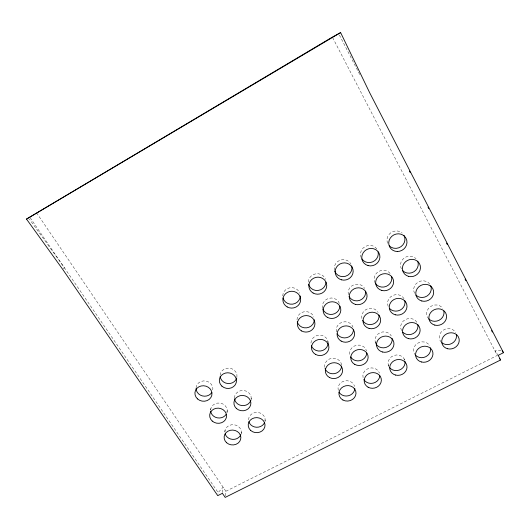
<?xml version="1.0" encoding="UTF-8"?>
<svg xmlns="http://www.w3.org/2000/svg" width="530" height="530" viewBox="0 0 530 530"><rect width="100%" height="100%" fill="white"/><g stroke="black" fill="none" stroke-linecap="round" stroke-linejoin="round"><path stroke-width="0.4" stroke-dasharray="2.65 1.99" d="M265.126 421.41L265.166 419.886M251.094 400.289L251.24 398.116M241.196 433.666L241.335 432.102M225.363 495.861L225.866 491.257L36.517 212.755M222.494 492.549L223.117 487.216L218.141 492.562L217.943 494.099M224.886 431.672L225.084 430.115M226.959 412.81L227.251 410.578M210.562 410.034L210.827 408.544M63.355 268.948L64.428 267.816L29.388 219.082M225.866 491.257L497.319 355.431L332.363 37.093M501.055 350.489L494.947 350.853L497.73 354.696M30.137 217.684L218.141 492.562M339.385 35.053L359.843 74.776M404.191 358.929L404.827 360.453M388.232 364.799L388.788 366.356M375.2 341.903L375.697 343.36M327.885 341.095L328.149 342.546M441.358 342.254A8.752 7.904 -22 0 1 443.179 330.203A8.752 7.904 -22 0 1 455.701 332.648M428.743 318.894A8.838 8.069 -23.1 0 1 430.208 306.81A8.838 8.069 -23.1 0 1 442.822 308.473M414.586 293.309A8.931 8.242 -24.6 0 1 418.243 282.059A8.931 8.242 -24.6 0 1 430.029 284.405M401.409 268.915A9.023 8.42 -26.6 0 1 404.383 257.858A9.023 8.42 -26.6 0 1 416.05 258.666M387.635 243.33A9.116 8.599 -29.3 0 1 390.895 232.71A9.116 8.599 -29.3 0 1 402.144 233.014M415.646 355.365A8.665 7.844 -18.7 0 1 417.322 343.447A8.665 7.844 -18.7 0 1 429.797 345.865M401.574 330.594A8.745 8.01 -19.5 0 1 405.443 319.53A8.745 8.01 -19.5 0 1 417.083 322.571M388.165 306.347A8.831 8.182 -20.5 0 1 392.67 295.521A8.831 8.182 -20.5 0 1 404.105 298.801M375.114 282.887A8.917 8.361 -21.8 0 1 378.937 271.347A8.917 8.361 -21.8 0 1 390.855 274.527M361.135 257.606A9.01 8.546 -23.7 0 1 365.256 246.49A9.01 8.546 -23.7 0 1 376.936 249.093M334.47 270.32A8.917 8.48 -17.1 0 1 339.988 260.243A8.917 8.48 -17.1 0 1 350.953 263.933M348.329 294.68A8.831 8.294 -16.4 0 1 353.848 284.815A8.831 8.294 -16.4 0 1 364.68 288.426M361.904 318.537A8.745 8.122 -16 0 1 367.423 308.871A8.745 8.122 -16 0 1 378.122 312.415M375.651 343.215A8.659 7.95 -15.6 0 1 380.023 332.734A8.659 7.95 -15.6 0 1 391.292 335.907M388.669 366.084A8.579 7.784 -15.4 0 1 393.75 355.531A8.579 7.784 -15.4 0 1 404.741 360.175M363.083 377.645A8.506 7.712 -11.9 0 1 369.171 368.251A8.506 7.712 -11.9 0 1 379.447 373.074M349.74 354.338A8.586 7.877 -11.7 0 1 356.697 345.249A8.586 7.877 -11.7 0 1 366.568 351.006M336.398 331.912A8.665 8.049 -11.4 0 1 342.493 322.127A8.665 8.049 -11.4 0 1 353.04 327.149M322.637 308.341A8.752 8.222 -10.9 0 1 328.739 298.35A8.752 8.222 -10.9 0 1 339.425 303.471M308.334 282.092A8.838 8.4 -10.1 0 1 315.82 273.811A8.838 8.4 -10.1 0 1 325.519 279.303M282.742 295.906A8.771 8.314 -3.7 0 1 290.096 287.724A8.771 8.314 -3.7 0 1 299.794 293.143M296.985 319.729A8.685 8.135 -5.6 0 1 304.313 311.719A8.685 8.135 -5.6 0 1 313.879 317.033M310.938 343.076A8.599 7.97 -7 0 1 319.358 335.119A8.599 7.97 -7 0 1 328.103 342.466M324.704 367.303A8.52 7.804 -7.9 0 1 332.25 358.207A8.52 7.804 -7.9 0 1 341.605 365.356M338.226 390.338A8.44 7.645 -8.6 0 1 344.533 380.964A8.44 7.645 -8.6 0 1 354.636 386.456M234.485 398.03A8.381 7.592 3.8 0 1 243.528 390.484A8.381 7.592 3.8 0 1 251.121 399.434M220.122 375.141A8.473 7.738 6.1 0 1 229.556 368.158A8.473 7.738 6.1 0 1 236.917 377.247M196.067 387.861A8.434 7.639 8.6 0 1 205.733 381.01A8.434 7.639 8.6 0 1 212.643 390.597M210.602 409.836A8.341 7.5 6.3 0 1 220.222 403.118A8.341 7.5 6.3 0 1 226.999 412.512M248.577 419.8A8.294 7.446 2 0 1 257.58 412.406A8.294 7.446 2 0 1 265.04 421.178M224.839 432.023A8.255 7.354 4.3 0 1 234.068 424.742A8.255 7.354 4.3 0 1 241.07 434.004"/><path stroke-width="0.79" d="M26.5 219.082L332.363 37.093L340.624 32.602L369.715 92.81L503.5 352.688L498.2 355.339L500.598 359.976L225.19 497.398L222.401 493.311L217.75 495.643L62.818 269.512L26.5 219.082L340.624 32.602M502.241 351.006L503.5 352.688M499.664 358.677L500.598 359.976M409.445 171.084L410.207 172.555M427.995 207.104L428.757 208.575M446.551 243.124L447.307 244.595M465.101 279.144L465.857 280.615M491.601 330.594L492.357 332.065M456.396 334.589A8.752 7.904 -22 0 1 451.964 343.394A8.752 7.904 -22 0 1 441.868 342.731M443.895 311.064A8.838 8.069 -23.1 0 1 439.132 320.233A8.838 8.069 -23.1 0 1 428.743 318.894M430.704 285.67A8.931 8.242 -24.6 0 1 427.048 296.018A8.931 8.242 -24.6 0 1 415.865 295.038M417.66 261.118A9.023 8.42 -26.6 0 1 414.016 271.685A9.023 8.42 -26.6 0 1 402.714 270.684M404.012 235.36A9.116 8.599 -29.3 0 1 401.044 246.609A9.116 8.599 -29.3 0 1 389.285 245.814M430.506 347.786A8.665 7.844 -18.7 0 1 425.875 356.663A8.665 7.844 -18.7 0 1 415.646 355.365M417.812 324.539A8.745 8.01 -19.5 0 1 413.181 333.595A8.745 8.01 -19.5 0 1 402.84 332.27M404.854 300.801A8.831 8.182 -20.5 0 1 400.229 310.057A8.831 8.182 -20.5 0 1 389.769 308.698M391.624 276.567A8.917 8.361 -21.8 0 1 386.304 286.352A8.917 8.361 -21.8 0 1 375.492 283.504M378.109 251.823A9.01 8.546 -23.7 0 1 372.789 261.813A9.01 8.546 -23.7 0 1 361.851 258.905M351.761 266A8.917 8.48 -17.1 0 1 345.494 276.262A8.917 8.48 -17.1 0 1 334.675 271.022M365.601 291.156A8.831 8.294 -16.4 0 1 359.572 300.391A8.831 8.294 -16.4 0 1 349.131 296.687M379.023 315.092A8.745 8.122 -16 0 1 373.001 324.128A8.745 8.122 -16 0 1 362.686 320.504M392.167 338.531A8.659 7.95 -15.6 0 1 386.151 347.382A8.659 7.95 -15.6 0 1 375.962 343.831M405.039 361.493A8.579 7.784 -15.4 0 1 399.388 370.046A8.579 7.784 -15.4 0 1 389.338 367.264M379.818 375.724A8.506 7.712 -11.9 0 1 373.173 383.15A8.506 7.712 -11.9 0 1 363.845 379.513M366.767 353.053A8.586 7.877 -11.7 0 1 360.102 360.632A8.586 7.877 -11.7 0 1 350.655 356.922M353.45 329.918A8.665 8.049 -11.4 0 1 346.759 337.65A8.665 8.049 -11.4 0 1 337.193 333.86M339.856 306.294A8.752 8.222 -10.9 0 1 332.396 314.343A8.752 8.222 -10.9 0 1 322.849 309.023M325.97 282.185A8.838 8.4 -10.1 0 1 318.106 290.453A8.838 8.4 -10.1 0 1 308.592 284.272M300.278 295.992A8.771 8.314 -3.7 0 1 292.547 304.167A8.771 8.314 -3.7 0 1 283.02 298.052M314.343 319.822A8.685 8.135 -5.6 0 1 306.638 327.825A8.685 8.135 -5.6 0 1 297.25 321.842M328.116 343.162A8.599 7.97 -7 0 1 320.816 350.953A8.599 7.97 -7 0 1 311.395 345.798M341.611 366.031A8.52 7.804 -7.9 0 1 334.344 373.67A8.52 7.804 -7.9 0 1 325.049 368.615M354.842 388.444A8.44 7.645 -8.6 0 1 348.316 395.784A8.44 7.645 -8.6 0 1 339.001 392.187M250.75 400.7A8.381 7.592 3.8 0 1 241.832 405.569A8.381 7.592 3.8 0 1 234.525 398.686M236.764 377.903A8.473 7.738 6.1 0 1 227.946 383.548A8.473 7.738 6.1 0 1 220.149 376.485M211.841 392.432A8.434 7.639 8.6 0 1 202.48 395.93A8.434 7.639 8.6 0 1 196.054 388.53M226.197 414.314A8.341 7.5 6.3 0 1 217.26 417.825A8.341 7.5 6.3 0 1 210.635 411.141M264.662 422.423A8.294 7.446 2 0 1 256.527 427.253A8.294 7.446 2 0 1 248.868 421.728M240.865 434.613A8.255 7.354 4.3 0 1 232.822 439.39A8.255 7.354 4.3 0 1 225.151 433.924M408.524 276.349A9.162 8.533 -26.4 0 0 420.297 265.835A9.162 8.533 -26.4 0 0 405.47 261.82A9.162 8.533 -26.4 0 0 408.524 276.349M421.8 300.987A9.063 8.354 -24.4 0 0 433.507 290.698A9.063 8.354 -24.4 0 0 418.852 286.77A9.063 8.354 -24.4 0 0 421.8 300.987M434.799 325.109A8.97 8.175 -22.9 0 0 446.432 315.032A8.97 8.175 -22.9 0 0 431.963 311.19A8.97 8.175 -22.9 0 0 434.799 325.109M381.832 290.46A9.056 8.473 -21.5 0 0 393.406 280.072A9.056 8.473 -21.5 0 0 378.625 276.11A9.056 8.473 -21.5 0 0 381.832 290.46M395.307 314.8A8.964 8.294 -20.3 0 0 406.821 304.637A8.964 8.294 -20.3 0 0 392.213 300.755A8.964 8.294 -20.3 0 0 395.307 314.8M408.498 338.637A8.877 8.116 -19.3 0 0 419.952 328.68A8.877 8.116 -19.3 0 0 405.516 324.883A8.877 8.116 -19.3 0 0 408.498 338.637M355.458 304.399A8.964 8.407 -16.2 0 0 366.846 294.143A8.964 8.407 -16.2 0 0 352.106 290.228A8.964 8.407 -16.2 0 0 355.458 304.399M369.125 328.448A8.877 8.228 -15.8 0 0 380.454 318.404A8.877 8.228 -15.8 0 0 365.892 314.575A8.877 8.228 -15.8 0 0 369.125 328.448M382.514 352.006A8.791 8.049 -15.5 0 0 393.783 342.168A8.791 8.049 -15.5 0 0 379.394 338.412A8.791 8.049 -15.5 0 0 382.514 352.006M327.295 317.318A8.884 8.334 -10.8 0 0 340.83 310.202A8.884 8.334 -10.8 0 0 327.792 302.855A8.884 8.334 -10.8 0 0 327.295 317.318M341.181 341.101A8.798 8.149 -11.3 0 0 354.616 334.132A8.798 8.149 -11.3 0 0 341.764 326.937A8.798 8.149 -11.3 0 0 341.181 341.101M354.782 364.395A8.712 7.976 -11.6 0 0 368.125 357.565A8.712 7.976 -11.6 0 0 355.438 350.522A8.712 7.976 -11.6 0 0 354.782 364.395M301.557 330.939A8.811 8.248 -5.6 0 0 314.933 323.903A8.811 8.248 -5.6 0 0 301.888 316.648A8.811 8.248 -5.6 0 0 301.557 330.939M315.628 354.438A8.725 8.069 -6.9 0 0 328.905 347.548A8.725 8.069 -6.9 0 0 316.046 340.439A8.725 8.069 -6.9 0 0 315.628 354.438M329.408 377.459A8.646 7.904 -7.8 0 0 342.592 370.708A8.646 7.904 -7.8 0 0 329.905 363.746A8.646 7.904 -7.8 0 0 329.408 377.459M447.525 348.733A8.884 8.003 -21.8 0 0 459.099 338.869A8.884 8.003 -21.8 0 0 444.796 335.099A8.884 8.003 -21.8 0 0 447.525 348.733M421.423 361.983A8.791 7.943 -18.6 0 0 432.811 352.231A8.791 7.943 -18.6 0 0 418.548 348.508A8.791 7.943 -18.6 0 0 421.423 361.983M395.625 375.074A8.705 7.877 -15.2 0 0 406.835 365.442A8.705 7.877 -15.2 0 0 392.617 361.758A8.705 7.877 -15.2 0 0 395.625 375.074M368.105 387.211A8.632 7.811 -11.8 0 0 381.348 380.527A8.632 7.811 -11.8 0 0 368.834 373.624A8.632 7.811 -11.8 0 0 368.105 387.211M342.91 400.011A8.559 7.738 -8.5 0 0 356.001 393.399A8.559 7.738 -8.5 0 0 343.48 386.575A8.559 7.738 -8.5 0 0 342.91 400.011M397.308 251.498A9.262 8.725 -29 0 0 406.02 238.288A9.262 8.725 -29 0 0 390.226 238.156A9.262 8.725 -29 0 0 397.308 251.498M368.065 265.59A9.149 8.665 -23.3 0 0 379.705 254.983A9.149 8.665 -23.3 0 0 364.739 250.935A9.149 8.665 -23.3 0 0 368.065 265.59M341.499 279.833A9.05 8.599 -16.8 0 0 352.94 269.353A9.05 8.599 -16.8 0 0 338.021 265.358A9.05 8.599 -16.8 0 0 341.499 279.833M313.111 293.03A8.97 8.513 -10 0 0 326.752 285.763A8.97 8.513 -10 0 0 313.528 278.257A8.97 8.513 -10 0 0 313.111 293.03M287.194 306.943A8.904 8.427 -3.6 0 0 300.662 299.761A8.904 8.427 -3.6 0 0 287.439 292.348A8.904 8.427 -3.6 0 0 287.194 306.943M250.657 430.426A8.414 7.533 2 0 0 264.742 427.167A8.414 7.533 2 0 0 254.446 417.859A8.414 7.533 2 0 0 250.657 430.426M236.42 408.498A8.506 7.685 3.8 0 0 250.617 405.172A8.506 7.685 3.8 0 0 240.163 395.671A8.506 7.685 3.8 0 0 236.42 408.498M221.885 386.125A8.593 7.837 6 0 0 236.208 382.726A8.593 7.837 6 0 0 225.581 373.034A8.593 7.837 6 0 0 221.885 386.125M226.628 442.729A8.374 7.44 4.3 0 0 240.594 439.502A8.374 7.44 4.3 0 0 230.258 430.3A8.374 7.44 4.3 0 0 226.628 442.729M212.225 421.052A8.46 7.586 6.2 0 0 226.31 417.759A8.46 7.586 6.2 0 0 215.809 408.372A8.46 7.586 6.2 0 0 212.225 421.052M197.538 398.931A8.553 7.731 8.5 0 0 211.742 395.572A8.553 7.731 8.5 0 0 201.069 385.992A8.553 7.731 8.5 0 0 197.538 398.931"/></g></svg>
